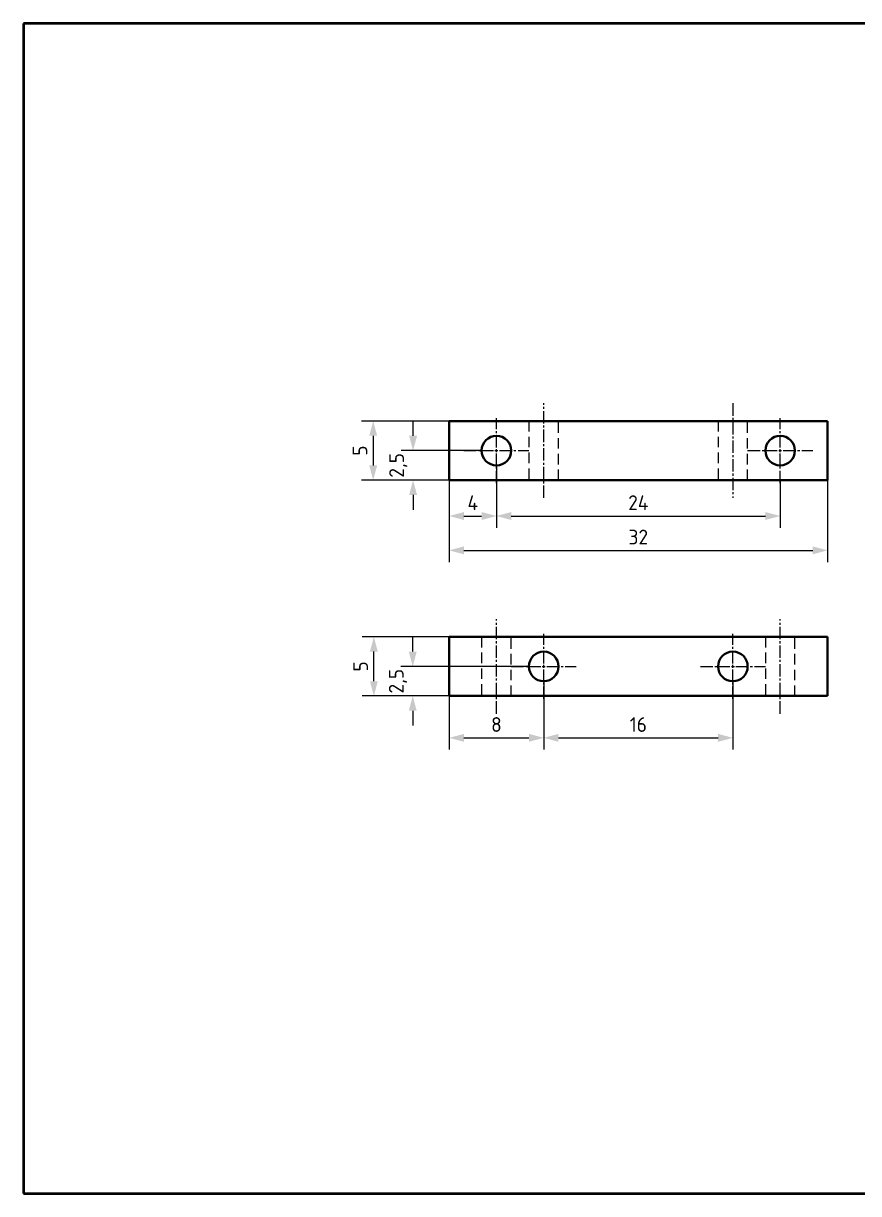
# Model space of a CAD drawing. Header units: millimetres. Extents: x 55 to 6841, y 61 to 3739.
# Drawn here: x 2489.5 to 2560.1, y 62.1 to 161.1 of the extents above; entities that cross this region are included whole.
import ezdxf

# ---------------------------------------------------------------- set-up
doc = ezdxf.new("R2010")
doc.units = ezdxf.units.MM
doc.header["$LTSCALE"] = 0.7
doc.header["$PDMODE"] = 35
doc.header["$PDSIZE"] = -4
doc.linetypes.add('CENTER2', pattern=[1.125, 0.75, -0.125, 0.125, -0.125])
doc.linetypes.add('HIDDEN', pattern=[9.525, 6.35, -3.175])
doc.layers.get('0').update_dxf_attribs({"color": 255})
for name, color, linetype, lineweight in [('AM_5', 10, 'Continuous', 25), ('CON', 7, 'Continuous', 50), ('DIM', 94, 'Continuous', 25), ('KHUNGBV', 5, 'Continuous', 70)]:
    doc.layers.add(name, color=color, linetype=linetype, lineweight=lineweight)
doc.styles.add('TCVN-7284', font='tcvn+7284-2003r.ttf')
doc.dimstyles.new('TCVN_ISO-25_RadiusDia', dxfattribs={"dimtxt": 2.5, "dimasz": 2.5, "dimexe": 2, "dimexo": 0, "dimgap": 1, "dimtad": 1, "dimtoh": 1, "dimtxsty": 'TCVN-7284', "dimblk": 'Arrow', "dimcen": 0, "dimclrd": 256, "dimclre": 256, "dimclrt": 256, "dimadec": 0, "dimazin": 0, "dimtfac": 1, "dimtofl": 0, "dimtmove": 0, "dimatfit": 3, "dimldrblk": 'Arrow', "dimfxl": 1, "dimlwd": -1, "dimlwe": -1, "dimarcsym": 0})

# ---------------------------------------------------------------- blocks, each defined once
blk = doc.blocks.new('KHUNG_A3')
at = {"layer": 'CON', "color": 8, "linetype": 'Continuous', "ltscale": 0.66}
for p, q in [((296.71, 84.61), (296.71, 44.61)), ((296.71, 84.61), (481.71, 84.61)), ((296.71, 74.61), (481.71, 74.61)), ((296.71, 64.61), (481.71, 64.61)), ((313.71, 64.61), (313.71, 44.61)), ((336.71, 64.61), (336.71, 44.61)), ((351.71, 64.61), (351.71, 44.61)), ((361.71, 64.61), (361.71, 44.61)), ((421.71, 44.61), (421.71, 64.61)), ((451.71, 54.61), (451.71, 64.61)), ((421.71, 54.61), (481.71, 54.61))]:
    blk.add_line(p, q, dxfattribs=at)
at = {"layer": 'DIM', "color": 8, "linetype": 'Continuous', "ltscale": 0.66}
for p, q in [((296.71, 59.61), (361.71, 59.61)), ((421.71, 59.61), (481.71, 59.61)), ((296.71, 54.61), (361.71, 54.61)), ((296.71, 49.61), (421.71, 49.61))]:
    blk.add_line(p, q, dxfattribs=at)
at = {"layer": 'KHUNGBV', "color": 8, "linetype": 'Continuous', "ltscale": 0.66}
for p, q in [((481.71, 341.61), (61.71, 341.61)), ((61.71, 341.61), (61.71, 44.61)), ((481.71, 44.61), (481.71, 341.61)), ((61.71, 44.61), (481.71, 44.61))]:
    blk.add_line(p, q, dxfattribs=at)
at = {"color": 255, "attachment_point": 1, "style": 'TCVN-7284'}
for s, width, insert, char_height in [('{\\W1.485708; }ĐỒ ÁN TỐT NGHIỆP', 65.6643, (362.61, 83.93), 5), ('\\pxqc;T. nhiệm', 16.8827, (296.71, 63.68), 2.5), ('{\\W2.460912; }Họ tên', 16.8827, (317.11, 63.68), 2.5), ('{\\W4.544245; }Ký', 16.8827, (335.42, 63.68), 2.5), ('{\\W1.017842; }Ngày', 9.8035, (352.08, 63.68), 2.5), ('\\pxqc;Tỷ lệ:', 9.8035, (425.19, 63.83), 2.5), ('\\pxqc;Khối lượng:', 20.0073, (453.51, 63.88), 2.5), ('\\pxqc;H. dẫn', 16.8827, (296.71, 58.76), 2.5), ('\\pxqc;N.M.TRIẾT', 16.8827, (317.11, 59.57), 2.5), ('{\\W0.286782; }Mã số:', 12.5818, (425.56, 58.85), 2.5), ('\\pxqc;Số Lượng:', 17.9691, (453.36, 58.98), 2.5), ('\\pxqc;Duyệt', 16.8827, (296.71, 53.54), 2.5), ('\\pxqc;N.M.TRIẾT', 16.8827, (317.16, 54.47), 2.5), ('{\\W0.981773; }Trường ĐH Sư Phạm Kỹ Thuật TP. HCM\\P{\\W7.398439; }Khoa: Cơ Khí CHế Tạo Máy ', 61.6953, (420.88, 54.04), 2.5), ('\\pxqc;Thiết kế', 16.8827, (296.71, 48.52), 2.5), ('\\pxqc;P.T.K.THOA', 16.8827, (317.11, 48.37), 2.5), ('\\pxi-3,l3,qc,t3;Vật liệu:', 59.8171, (346.92, 48.66), 2.5)]:
    blk.add_mtext_dynamic_manual_height_columns(s, width=width, gutter_width=88.6, heights=[0], dxfattribs=dict(at, insert=insert, char_height=char_height))
at = {"color": 255, "insert": (303.83, 71.79), "char_height": 3, "width": 178.521, "attachment_point": 1, "style": 'TCVN-7284'}
blk.add_mtext('THIẾT KẾ VÀ CHẾ TẠO MÁY KIỂM TRA MÁY KHOAN PIN TỰ ĐỘNG CÓ GIÁM SÁT QUA WEBSERVER\\P', dxfattribs=at)
blk = doc.blocks.new('*U207')
at = {"layer": 'AM_5', "color": 0, "linetype": 'CENTER2', "ltscale": 2, "transparency": 16777216}
for p, q in [((0, 0.25), (0, 2.75)), ((-2.75, 0), (-0.25, 0)), ((0.25, 0), (2.75, 0)), ((0, -2.75), (0, -0.25))]:
    blk.add_line(p, q, dxfattribs=at)
at = {"layer": 'AM_5', "color": 0, "linetype": 'Continuous', "ltscale": 2, "transparency": 16777216}
for p, q in [((-0.125, 0), (0.125, 0)), ((0, -0.125), (0, 0.125))]:
    blk.add_line(p, q, dxfattribs=at)
blk = doc.blocks.new('*U208')
at = {"layer": 'AM_5', "color": 0, "linetype": 'CENTER2', "ltscale": 2, "transparency": 16777216}
for p, q in [((0, 0.25), (0, 2.75)), ((-2.75, 0), (-0.25, 0)), ((0.25, 0), (2.75, 0)), ((0, -2.75), (0, -0.25))]:
    blk.add_line(p, q, dxfattribs=at)
at = {"layer": 'AM_5', "color": 0, "linetype": 'Continuous', "ltscale": 2, "transparency": 16777216}
for p, q in [((-0.125, 0), (0.125, 0)), ((0, -0.125), (0, 0.125))]:
    blk.add_line(p, q, dxfattribs=at)
blk = doc.blocks.new('*U209')
at = {"layer": 'AM_5', "color": 0, "linetype": 'CENTER2', "ltscale": 2, "transparency": 16777216}
blk.add_line((0, -4), (0, 4), dxfattribs=at)
blk = doc.blocks.new('*U210')
at = {"layer": 'AM_5', "color": 0, "linetype": 'CENTER2', "ltscale": 2, "transparency": 16777216}
blk.add_line((0, 4), (0, -4), dxfattribs=at)
blk = doc.blocks.new('3D_X1')
at = {"layer": 'AM_5', "color": 2, "linetype": 'HIDDEN', "ltscale": 0.2}
for p, q in [((2514.754, 153.194), (2514.754, 148.194)), ((2517.254, 148.194), (2517.254, 153.194)), ((2530.754, 153.194), (2530.754, 148.194)), ((2533.254, 148.194), (2533.254, 153.194))]:
    blk.add_line(p, q, dxfattribs=at)
at = {"layer": 'CON'}
for p, q in [((2540.004, 153.194), (2508.004, 153.194)), ((2508.004, 153.194), (2508.004, 148.194)), ((2540.004, 148.194), (2540.004, 153.194)), ((2508.004, 148.194), (2540.004, 148.194))]:
    blk.add_line(p, q, dxfattribs=at)
for centre in [(2512.004, 150.694), (2536.004, 150.694)]:
    blk.add_circle(centre, 1.25, dxfattribs=at)
at = {"layer": 'AM_5', "linetype": 'CENTER2', "ltscale": 2}
for name, p in [('*U209', (2516.004, 150.694)), ('*U210', (2532.004, 150.694)), ('*U208', (2512.004, 150.694)), ('*U207', (2536.004, 150.694))]:
    blk.add_blockref(name, p, dxfattribs=at)
blk = doc.blocks.new('*U214')
at = {"layer": 'AM_5', "color": 0, "linetype": 'CENTER2', "ltscale": 2, "transparency": 16777216}
for p, q in [((0, 0.25), (0, 2.75)), ((-2.75, 0), (-0.25, 0)), ((0.25, 0), (2.75, 0)), ((0, -2.75), (0, -0.25))]:
    blk.add_line(p, q, dxfattribs=at)
at = {"layer": 'AM_5', "color": 0, "linetype": 'Continuous', "ltscale": 2, "transparency": 16777216}
for p, q in [((-0.125, 0), (0.125, 0)), ((0, -0.125), (0, 0.125))]:
    blk.add_line(p, q, dxfattribs=at)
blk = doc.blocks.new('*U215')
at = {"layer": 'AM_5', "color": 0, "linetype": 'CENTER2', "ltscale": 2, "transparency": 16777216}
for p, q in [((0, 0.25), (0, 2.75)), ((-2.75, 0), (-0.25, 0)), ((0.25, 0), (2.75, 0)), ((0, -2.75), (0, -0.25))]:
    blk.add_line(p, q, dxfattribs=at)
at = {"layer": 'AM_5', "color": 0, "linetype": 'Continuous', "ltscale": 2, "transparency": 16777216}
for p, q in [((-0.125, 0), (0.125, 0)), ((0, -0.125), (0, 0.125))]:
    blk.add_line(p, q, dxfattribs=at)
blk = doc.blocks.new('*U212')
at = {"layer": 'AM_5', "color": 0, "linetype": 'CENTER2', "ltscale": 2, "transparency": 16777216}
blk.add_line((0, -4), (0, 4), dxfattribs=at)
blk = doc.blocks.new('*U213')
at = {"layer": 'AM_5', "color": 0, "linetype": 'CENTER2', "ltscale": 2, "transparency": 16777216}
blk.add_line((0, -4), (0, 4), dxfattribs=at)
blk = doc.blocks.new('3D_X2')
at = {"layer": 'AM_5', "color": 2, "linetype": 'HIDDEN', "ltscale": 0.2}
for p, q in [((2510.754, 134.935), (2510.754, 129.935)), ((2513.254, 129.935), (2513.254, 134.935)), ((2534.754, 134.935), (2534.754, 129.935)), ((2537.254, 129.935), (2537.254, 134.935))]:
    blk.add_line(p, q, dxfattribs=at)
at = {"layer": 'CON'}
for p, q in [((2508.004, 129.935), (2508.004, 134.935)), ((2540.004, 134.935), (2508.004, 134.935)), ((2540.004, 129.935), (2540.004, 134.935)), ((2540.004, 129.935), (2508.004, 129.935))]:
    blk.add_line(p, q, dxfattribs=at)
for centre in [(2516.004, 132.435), (2532.004, 132.435)]:
    blk.add_circle(centre, 1.25, dxfattribs=at)
at = {"layer": 'AM_5', "linetype": 'CENTER2', "ltscale": 2}
for name, p in [('*U213', (2512.004, 132.435)), ('*U212', (2536.004, 132.435)), ('*U214', (2516.004, 132.435)), ('*U215', (2532.004, 132.435))]:
    blk.add_blockref(name, p, dxfattribs=at)
blk = doc.blocks.new('Arrow')
at = {"layer": 'DIM'}
blk.add_solid([(-1, 0.268), (-1, -0.268), (0, 0)], dxfattribs=at)
blk = doc.blocks.new('*D656')
at = {"layer": 'Defpoints', "color": 0, "ltscale": 0.7, "transparency": 16777216}
for p in [(2522.467, 124.923), (2528.266, 124.923), (2525.516, 122.423)]:
    blk.add_point(p, dxfattribs=at)
at = {"layer": 'DIM', "ltscale": 0.7, "transparency": 16777216}
for p, q in [((2522.467, 126.173), (2522.467, 127.423)), ((2528.266, 124.923), (2521.467, 124.923)), ((2525.516, 122.423), (2521.467, 122.423)), ((2522.467, 121.173), (2522.467, 119.923))]:
    blk.add_line(p, q, dxfattribs=at)
at = {"layer": 'DIM', "ltscale": 0.7, "transparency": 16777216, "xscale": 1.25, "yscale": 1.25, "zscale": 1.25}
for p, rotation in [((2522.467, 124.923), 270), ((2522.467, 122.423), 90)]:
    blk.add_blockref('Arrow', p, dxfattribs=dict(at, rotation=rotation))
at = {"layer": 'DIM', "ltscale": 0.7, "transparency": 16777216, "insert": (2521.217, 123.673), "char_height": 1.25, "attachment_point": 5, "rotation": 90, "style": 'TCVN-7284'}
blk.add_mtext('2,5', dxfattribs=at)
blk = doc.blocks.new('*D657')
at = {"layer": 'Defpoints', "color": 0, "ltscale": 0.7, "transparency": 16777216}
for p in [(2525.516, 127.423), (2519.094, 122.423), (2525.516, 122.423)]:
    blk.add_point(p, dxfattribs=at)
at = {"layer": 'DIM', "ltscale": 0.7, "transparency": 16777216}
for p, q in [((2525.516, 127.423), (2518.094, 127.423)), ((2519.094, 126.173), (2519.094, 123.673)), ((2525.516, 122.423), (2518.094, 122.423))]:
    blk.add_line(p, q, dxfattribs=at)
at = {"layer": 'DIM', "ltscale": 0.7, "transparency": 16777216, "xscale": 1.25, "yscale": 1.25, "zscale": 1.25}
for p, rotation in [((2519.094, 127.423), 90), ((2519.094, 122.423), 270)]:
    blk.add_blockref('Arrow', p, dxfattribs=dict(at, rotation=rotation))
at = {"layer": 'DIM', "ltscale": 0.7, "transparency": 16777216, "insert": (2517.969, 124.923), "char_height": 1.25, "attachment_point": 5, "rotation": 90, "style": 'TCVN-7284'}
blk.add_mtext('5', dxfattribs=at)
blk = doc.blocks.new('*D658')
at = {"layer": 'Defpoints', "color": 0, "ltscale": 0.7, "transparency": 16777216}
for p in [(2529.516, 123.673), (2525.516, 122.423), (2529.516, 119.389)]:
    blk.add_point(p, dxfattribs=at)
at = {"layer": 'DIM', "ltscale": 0.7, "transparency": 16777216}
for p, q in [((2529.516, 123.673), (2529.516, 118.389)), ((2525.516, 122.423), (2525.516, 118.389)), ((2526.766, 119.389), (2528.266, 119.389))]:
    blk.add_line(p, q, dxfattribs=at)
at = {"layer": 'DIM', "ltscale": 0.7, "transparency": 16777216, "xscale": 1.25, "yscale": 1.25, "zscale": 1.25, "rotation": 180}
blk.add_blockref('Arrow', (2525.516, 119.389), dxfattribs=at)
at = {"layer": 'DIM', "ltscale": 0.7, "transparency": 16777216, "xscale": 1.25, "yscale": 1.25, "zscale": 1.25}
blk.add_blockref('Arrow', (2529.516, 119.389), dxfattribs=at)
at = {"layer": 'DIM', "ltscale": 0.7, "transparency": 16777216, "insert": (2527.516, 120.514), "char_height": 1.25, "attachment_point": 5, "style": 'TCVN-7284'}
blk.add_mtext('4', dxfattribs=at)
blk = doc.blocks.new('*D659')
at = {"layer": 'Defpoints', "color": 0, "ltscale": 0.7, "transparency": 16777216}
for p in [(2529.516, 123.673), (2553.516, 122.423), (2553.516, 119.389)]:
    blk.add_point(p, dxfattribs=at)
at = {"layer": 'DIM', "ltscale": 0.7, "transparency": 16777216}
for p, q in [((2529.516, 123.673), (2529.516, 118.389)), ((2553.516, 122.423), (2553.516, 118.389)), ((2530.766, 119.389), (2552.266, 119.389))]:
    blk.add_line(p, q, dxfattribs=at)
at = {"layer": 'DIM', "ltscale": 0.7, "transparency": 16777216, "xscale": 1.25, "yscale": 1.25, "zscale": 1.25, "rotation": 180}
blk.add_blockref('Arrow', (2529.516, 119.389), dxfattribs=at)
at = {"layer": 'DIM', "ltscale": 0.7, "transparency": 16777216, "xscale": 1.25, "yscale": 1.25, "zscale": 1.25}
blk.add_blockref('Arrow', (2553.516, 119.389), dxfattribs=at)
at = {"layer": 'DIM', "ltscale": 0.7, "transparency": 16777216, "insert": (2541.516, 120.514), "char_height": 1.25, "attachment_point": 5, "style": 'TCVN-7284'}
blk.add_mtext('24', dxfattribs=at)
blk = doc.blocks.new('*D660')
at = {"layer": 'Defpoints', "color": 0, "ltscale": 0.7, "transparency": 16777216}
for p in [(2525.516, 122.423), (2557.516, 122.423), (2557.516, 116.484)]:
    blk.add_point(p, dxfattribs=at)
at = {"layer": 'DIM', "ltscale": 0.7, "transparency": 16777216}
for p, q in [((2525.516, 122.423), (2525.516, 115.484)), ((2557.516, 122.423), (2557.516, 115.484)), ((2526.766, 116.484), (2556.266, 116.484))]:
    blk.add_line(p, q, dxfattribs=at)
at = {"layer": 'DIM', "ltscale": 0.7, "transparency": 16777216, "xscale": 1.25, "yscale": 1.25, "zscale": 1.25, "rotation": 180}
blk.add_blockref('Arrow', (2525.516, 116.484), dxfattribs=at)
at = {"layer": 'DIM', "ltscale": 0.7, "transparency": 16777216, "xscale": 1.25, "yscale": 1.25, "zscale": 1.25}
blk.add_blockref('Arrow', (2557.516, 116.484), dxfattribs=at)
at = {"layer": 'DIM', "ltscale": 0.7, "transparency": 16777216, "insert": (2541.516, 117.609), "char_height": 1.25, "attachment_point": 5, "style": 'TCVN-7284'}
blk.add_mtext('32', dxfattribs=at)
blk = doc.blocks.new('*D661')
at = {"layer": 'Defpoints', "color": 0, "ltscale": 0.7, "transparency": 16777216}
for p in [(2522.438, 106.664), (2532.266, 106.664), (2525.516, 104.164)]:
    blk.add_point(p, dxfattribs=at)
at = {"layer": 'DIM', "ltscale": 0.7, "transparency": 16777216}
for p, q in [((2522.438, 107.914), (2522.438, 109.164)), ((2532.266, 106.664), (2521.438, 106.664)), ((2525.516, 104.164), (2521.438, 104.164)), ((2522.438, 102.914), (2522.438, 101.664))]:
    blk.add_line(p, q, dxfattribs=at)
at = {"layer": 'DIM', "ltscale": 0.7, "transparency": 16777216, "xscale": 1.25, "yscale": 1.25, "zscale": 1.25}
for p, rotation in [((2522.438, 106.664), 270), ((2522.438, 104.164), 90)]:
    blk.add_blockref('Arrow', p, dxfattribs=dict(at, rotation=rotation))
at = {"layer": 'DIM', "ltscale": 0.7, "transparency": 16777216, "insert": (2521.188, 105.414), "char_height": 1.25, "attachment_point": 5, "rotation": 90, "style": 'TCVN-7284'}
blk.add_mtext('2,5', dxfattribs=at)
blk = doc.blocks.new('*D662')
at = {"layer": 'Defpoints', "color": 0, "ltscale": 0.7, "transparency": 16777216}
for p in [(2519.15, 109.164), (2525.516, 109.164), (2525.516, 104.164)]:
    blk.add_point(p, dxfattribs=at)
at = {"layer": 'DIM', "ltscale": 0.7, "transparency": 16777216}
for p, q in [((2525.516, 109.164), (2518.15, 109.164)), ((2519.15, 105.414), (2519.15, 107.914)), ((2525.516, 104.164), (2518.15, 104.164))]:
    blk.add_line(p, q, dxfattribs=at)
at = {"layer": 'DIM', "ltscale": 0.7, "transparency": 16777216, "xscale": 1.25, "yscale": 1.25, "zscale": 1.25}
for p, rotation in [((2519.15, 109.164), 90), ((2519.15, 104.164), 270)]:
    blk.add_blockref('Arrow', p, dxfattribs=dict(at, rotation=rotation))
at = {"layer": 'DIM', "ltscale": 0.7, "transparency": 16777216, "insert": (2518.025, 106.664), "char_height": 1.25, "attachment_point": 5, "rotation": 90, "style": 'TCVN-7284'}
blk.add_mtext('5', dxfattribs=at)
blk = doc.blocks.new('*D663')
at = {"layer": 'Defpoints', "color": 0, "ltscale": 0.7, "transparency": 16777216}
for p in [(2533.516, 105.414), (2525.516, 104.164), (2533.516, 100.622)]:
    blk.add_point(p, dxfattribs=at)
at = {"layer": 'DIM', "ltscale": 0.7, "transparency": 16777216}
for p, q in [((2533.516, 105.414), (2533.516, 99.622)), ((2525.516, 104.164), (2525.516, 99.622)), ((2526.766, 100.622), (2532.266, 100.622))]:
    blk.add_line(p, q, dxfattribs=at)
at = {"layer": 'DIM', "ltscale": 0.7, "transparency": 16777216, "xscale": 1.25, "yscale": 1.25, "zscale": 1.25, "rotation": 180}
blk.add_blockref('Arrow', (2525.516, 100.622), dxfattribs=at)
at = {"layer": 'DIM', "ltscale": 0.7, "transparency": 16777216, "xscale": 1.25, "yscale": 1.25, "zscale": 1.25}
blk.add_blockref('Arrow', (2533.516, 100.622), dxfattribs=at)
at = {"layer": 'DIM', "ltscale": 0.7, "transparency": 16777216, "insert": (2529.516, 101.747), "char_height": 1.25, "attachment_point": 5, "style": 'TCVN-7284'}
blk.add_mtext('8', dxfattribs=at)
blk = doc.blocks.new('*D664')
at = {"layer": 'Defpoints', "color": 0, "ltscale": 0.7, "transparency": 16777216}
for p in [(2533.516, 105.414), (2549.516, 105.414), (2549.516, 100.622)]:
    blk.add_point(p, dxfattribs=at)
at = {"layer": 'DIM', "ltscale": 0.7, "transparency": 16777216}
for p, q in [((2533.516, 105.414), (2533.516, 99.622)), ((2549.516, 105.414), (2549.516, 99.622)), ((2534.766, 100.622), (2548.266, 100.622))]:
    blk.add_line(p, q, dxfattribs=at)
at = {"layer": 'DIM', "ltscale": 0.7, "transparency": 16777216, "xscale": 1.25, "yscale": 1.25, "zscale": 1.25, "rotation": 180}
blk.add_blockref('Arrow', (2533.516, 100.622), dxfattribs=at)
at = {"layer": 'DIM', "ltscale": 0.7, "transparency": 16777216, "xscale": 1.25, "yscale": 1.25, "zscale": 1.25}
blk.add_blockref('Arrow', (2549.516, 100.622), dxfattribs=at)
at = {"layer": 'DIM', "ltscale": 0.7, "transparency": 16777216, "insert": (2541.516, 101.747), "char_height": 1.25, "attachment_point": 5, "style": 'TCVN-7284'}
blk.add_mtext('16', dxfattribs=at)

msp = doc.modelspace()

# ---------------------------------------------------------------- block references
at = {"layer": 'AM_5'}
for name in ['3D_X1', '3D_X2']:
    msp.add_blockref(name, (17.512, -25.771), dxfattribs=at)
at = {"layer": 'DIM', "xscale": 0.3333333333333333, "yscale": 0.3333333333333333, "zscale": 0.3333333333333333}
msp.add_blockref('KHUNG_A3', (2468.937, 47.194), dxfattribs=at)

# ---------------------------------------------------------------- dimensions: what is measured, and where the dimension line sits
at = {"layer": 'DIM', "ltscale": 0.7}
for base, p1, p2, picture, middle in [((2519.094, 122.423), (2525.516, 127.423), (2525.516, 122.423), '*D657', (2517.969, 124.923)), ((2519.15, 109.164), (2525.516, 104.164), (2525.516, 109.164), '*D662', (2518.025, 106.664))]:
    dim = msp.add_linear_dim(base=base, p1=p1, p2=p2, angle=90, dimstyle='TCVN_ISO-25_RadiusDia', override={"dimscale": 0.5}, dxfattribs=at)
    dim.commit()
    dim.dimension.update_dxf_attribs({"geometry": picture, "text_midpoint": middle})
for base, p1, p2, picture, middle in [((2522.467, 124.923), (2525.516, 122.423), (2528.266, 124.923), '*D656', (2522.467, 123.673)), ((2522.438, 106.664), (2525.516, 104.164), (2532.266, 106.664), '*D661', (2522.438, 105.414))]:
    dim = msp.add_linear_dim(base=base, p1=p1, p2=p2, angle=90, dimstyle='TCVN_ISO-25_RadiusDia', override={"dimscale": 0.5}, dxfattribs=at)
    dim.commit()
    dim.dimension.update_dxf_attribs({"geometry": picture, "text_midpoint": middle, "dimtype": 160})
for base, p1, p2, override, picture, middle in [((2529.516, 119.389), (2525.516, 122.423), (2529.516, 123.673), {"dimscale": 0.5}, '*D658', (2527.516, 120.514)), ((2553.516, 119.389), (2529.516, 123.673), (2553.516, 122.423), {"dimscale": 0.5, "dimtmove": 1}, '*D659', (2541.516, 120.514)), ((2557.516, 116.484), (2525.516, 122.423), (2557.516, 122.423), {"dimscale": 0.5, "dimtp": 0.15, "dimtm": 0.15}, '*D660', (2541.516, 117.609)), ((2533.516, 100.622), (2525.516, 104.164), (2533.516, 105.414), {"dimscale": 0.5}, '*D663', (2529.516, 101.747)), ((2549.516, 100.622), (2533.516, 105.414), (2549.516, 105.414), {"dimscale": 0.5, "dimtmove": 1}, '*D664', (2541.516, 101.747))]:
    dim = msp.add_linear_dim(base=base, p1=p1, p2=p2, dimstyle='TCVN_ISO-25_RadiusDia', override=override, dxfattribs=at)
    dim.commit()
    dim.dimension.update_dxf_attribs({"geometry": picture, "text_midpoint": middle})

doc.saveas('drawing.dxf')
